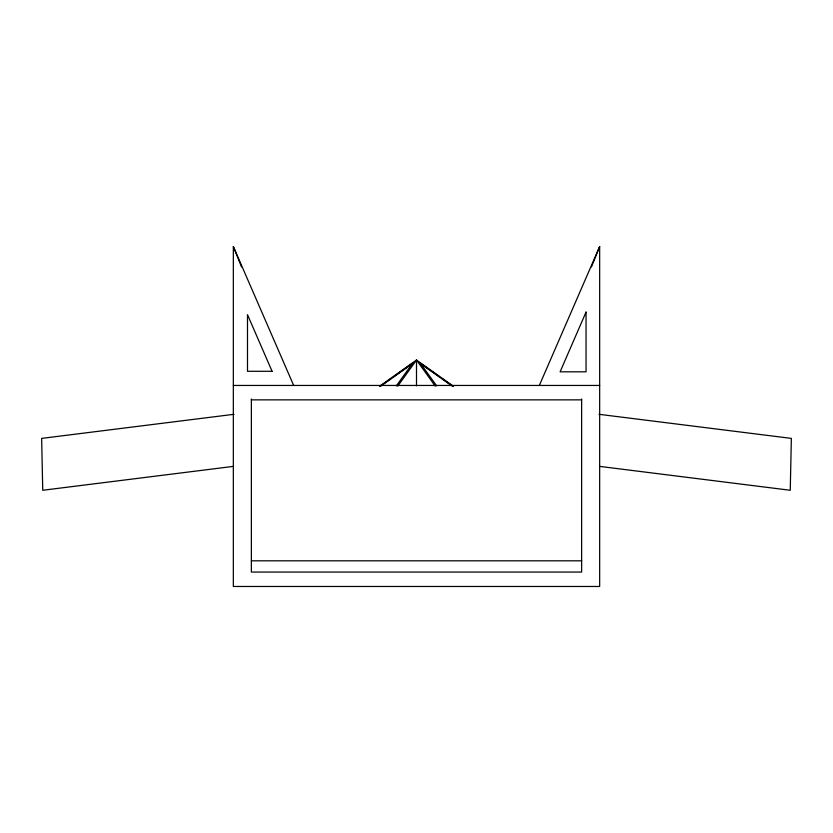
<?xml version="1.0" encoding="UTF-8"?>
<svg xmlns="http://www.w3.org/2000/svg" width="833" height="833" viewBox="0 0 833 833"><rect width="100%" height="100%" fill="white"/><g stroke="black" fill="none" stroke-linecap="round" stroke-linejoin="round"><path stroke-width="1.25" d="M591.461 266.924L599.666 246.526L599.666 586.474L233.334 586.474L233.334 246.526L293.674 385.45M539.326 385.45L599.666 246.526M396.341 385.866L412.241 363.782L380.577 386.252M397.737 386.116L416.5 360.043L453.569 386.356M379.431 386.356L416.5 360.043L435.263 386.116M381.962 384.981L391.489 378.213M393.613 376.714L412.679 363.178M234 414.303L41.65 438.397L42.743 490.273L233.032 466.428M233.334 385.45L599.666 385.45M251.368 399.861L581.632 399.861M251.368 560.817L581.632 560.817M599 414.303L791.35 438.397L790.257 490.273L599.968 466.428M420.321 363.178L439.387 376.714M441.511 378.213L451.038 384.981M452.423 386.252L420.759 363.782L436.659 385.866M233.334 246.526L241.539 266.924M581.632 398.976L581.632 572.063L251.368 572.063L251.368 398.976M416.5 360.043L416.5 385.825M586.047 312.094L560.099 371.82L586.047 371.82L586.047 312.094M272.079 371.289L247.495 371.289L247.495 314.687L272.079 371.289"/></g></svg>
